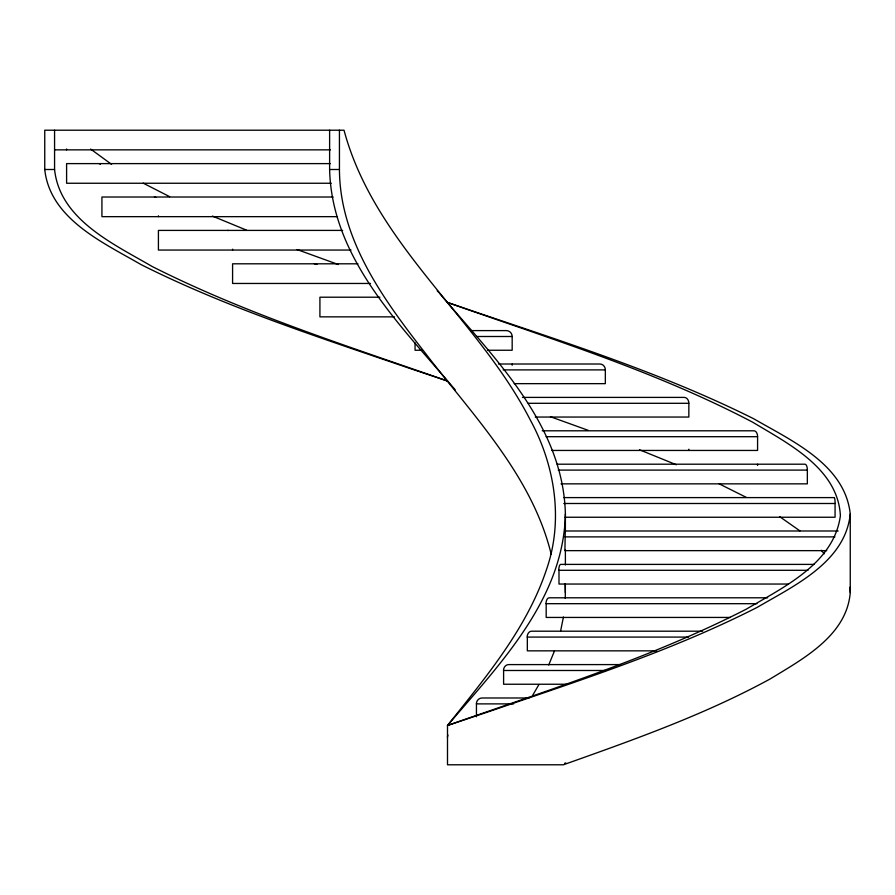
<?xml version="1.0" encoding="UTF-8"?>
<svg xmlns="http://www.w3.org/2000/svg" width="895" height="895" viewBox="0 0 895 895"><rect width="100%" height="100%" fill="white"/><g stroke="black" fill="none" stroke-linecap="round" stroke-linejoin="round"><path stroke-width="1.34" d="M826.723 550.649L564.924 550.649L565.237 531.317M439.792 293.627C493.816 357.687 563.235 424.431 565.383 513.965C563.637 599.326 499.388 664.414 447.5 725.498L447.5 764.789L563.358 764.789C633.671 739.785 704.522 714.781 770.203 678.925C802.994 658.899 846.827 635.506 850.25 592.557L850.25 513.965C844.969 464.55 791.751 440.821 753.758 418.782C655.856 369.892 550.682 337.93 447.5 302.443C550.47 338.903 655.845 371.268 752.863 422.306C788.484 443.763 837.944 468.544 840.394 515.733C833.905 563.537 783.472 587.277 746.285 609.159C650.945 657.982 548.221 690 447.5 725.498C485.593 677.347 526.64 628.916 546.409 569.791C563.749 520.409 554.978 465.243 530.276 419.956C477.538 317.49 374.647 244.402 344.016 130.211L44.75 130.211L44.75 169.502C50.03 218.928 103.249 242.646 141.242 264.696C227.464 307.936 319.638 337.471 410.648 368.695L447.5 381.035C347.909 346.063 246.55 314.167 152.083 266.453C113.587 243.955 59.831 219.633 54.573 169.502L54.573 130.211M565.383 584.278L565.271 598.431M850.25 513.965C845.372 562.071 794.078 585.766 757.148 607.392C671.697 650.889 580.016 680.267 489.599 711.391L447.5 725.498M563.425 617.035L560.673 630.751M554.329 651.314L548.713 665.019M538.891 684.608L532.648 695.381M564.734 763.278L565.785 762.909M54.573 149.857L330.434 149.857M330.434 163.606L66.599 163.606L66.599 183.251L331.239 183.251M44.75 169.502L54.573 169.502M329.617 130.211L329.617 169.502L339.44 169.502C339.787 240.71 384.559 300.877 426.423 354.588C473.925 416.578 532.189 476.207 551.242 554.363M333.153 197.012L101.929 197.012L101.929 216.657L337.046 216.657M342.628 230.407L158.415 230.407L158.415 250.052L351.008 250.052M357.955 263.801L232.588 263.801L232.588 283.458L370.485 283.458M379.916 297.207L319.918 297.207L319.918 316.852L394.494 316.852M470.669 330.602L506.357 330.602A5.896 5.829 -84.3 0 1 512.175 336.498L512.175 350.247L487.484 350.247M476.509 336.498L512.175 336.498M421.735 350.247L415.056 350.247L415.056 342.886M498.459 364.008L599.918 364.008A5.896 5.437 -87.8 0 1 605.344 369.892L605.333 383.653L514.189 383.653M503.135 369.892L605.333 369.892M522.467 397.402L684.16 397.402A5.896 4.699 -88.6 0 1 688.859 403.298L688.837 417.048L535.255 417.048M528.274 403.298L688.837 403.298M542.236 430.797L753.914 430.797A5.896 3.692 -88.9 0 1 757.595 436.693L757.573 450.442L551.656 450.442M546.084 436.693L757.573 436.693M557.126 464.203L804.929 464.203A5.896 2.45 -89.1 0 1 807.357 470.099L807.335 483.848L561.02 483.848M558.234 470.099L807.335 470.099M563.794 497.598L834.05 497.598M563.772 503.493L835.069 503.493L835.069 517.243L565.159 517.243M564.89 530.992L838.168 530.992M564.98 536.888L834.912 536.888M560.762 564.398L814.047 564.398M808.006 570.294L558.995 570.294L558.995 584.043L788.529 584.043M767.664 597.793L549.284 597.793A5.896 3.222 -90 0 0 545.995 603.689M756.913 603.689L546.185 603.689L546.185 617.438L730.398 617.438M702.631 631.199L531.574 631.199A5.896 4.341 -90 0 0 527.177 637.083M688.602 637.083L527.334 637.083L527.334 650.844L656.628 650.844M620.481 664.593L508.718 664.593A5.896 5.18 -90 0 0 503.493 670.489M605.266 670.489L503.605 670.489L503.605 684.239L566.278 684.239M528.979 697.988L482.114 697.988A5.896 5.717 -90 0 0 476.375 703.884M513.64 703.884L476.442 703.884L476.442 716.783M550.436 416.723L588.317 430.383M338.377 264.551L297.129 249.56M639.489 449.771L676.363 464.762M246.595 230.172L212.406 216.075M719.211 483.859L746.285 497.374M169.658 196.676L143.222 183.173M779.813 516.762L799.906 530.858M111.584 164.367L90.663 149.085M821.196 550.246L824.25 553.781M437.23 290.696L438.93 292.654M455.208 389.84C401.217 325.802 331.743 259.024 329.617 169.502M849.937 587.265L850.25 592.557M565.125 583.741L565.383 592.557M757.573 464.203L757.573 465.422M688.837 449.223L688.837 450.442M565.383 513.965L565.383 531.898M565.383 549.821L565.383 564.98M512.175 364.008L512.175 365.227M339.44 130.211L339.44 169.502M232.588 249.19L232.588 250.052M158.415 215.796L158.415 216.657M66.599 148.995L66.599 149.857M99.166 163.617A5.896 2.73 89 0 1 100.374 164.277M154.455 197.012A5.896 3.927 88.8 0 1 155.775 197.37M227.677 230.407A5.896 4.889 88.5 0 1 228.359 230.474M314.358 263.812A5.896 5.549 87.5 0 1 316.931 264.495M834.353 497.743A5.896 1.052 -89.1 0 1 835.091 503.493M558.782 570.294A5.896 1.913 -90 0 1 560.438 564.443M447.489 737.279A5.896 5.896 0 0 1 447.936 735.041"/></g></svg>
